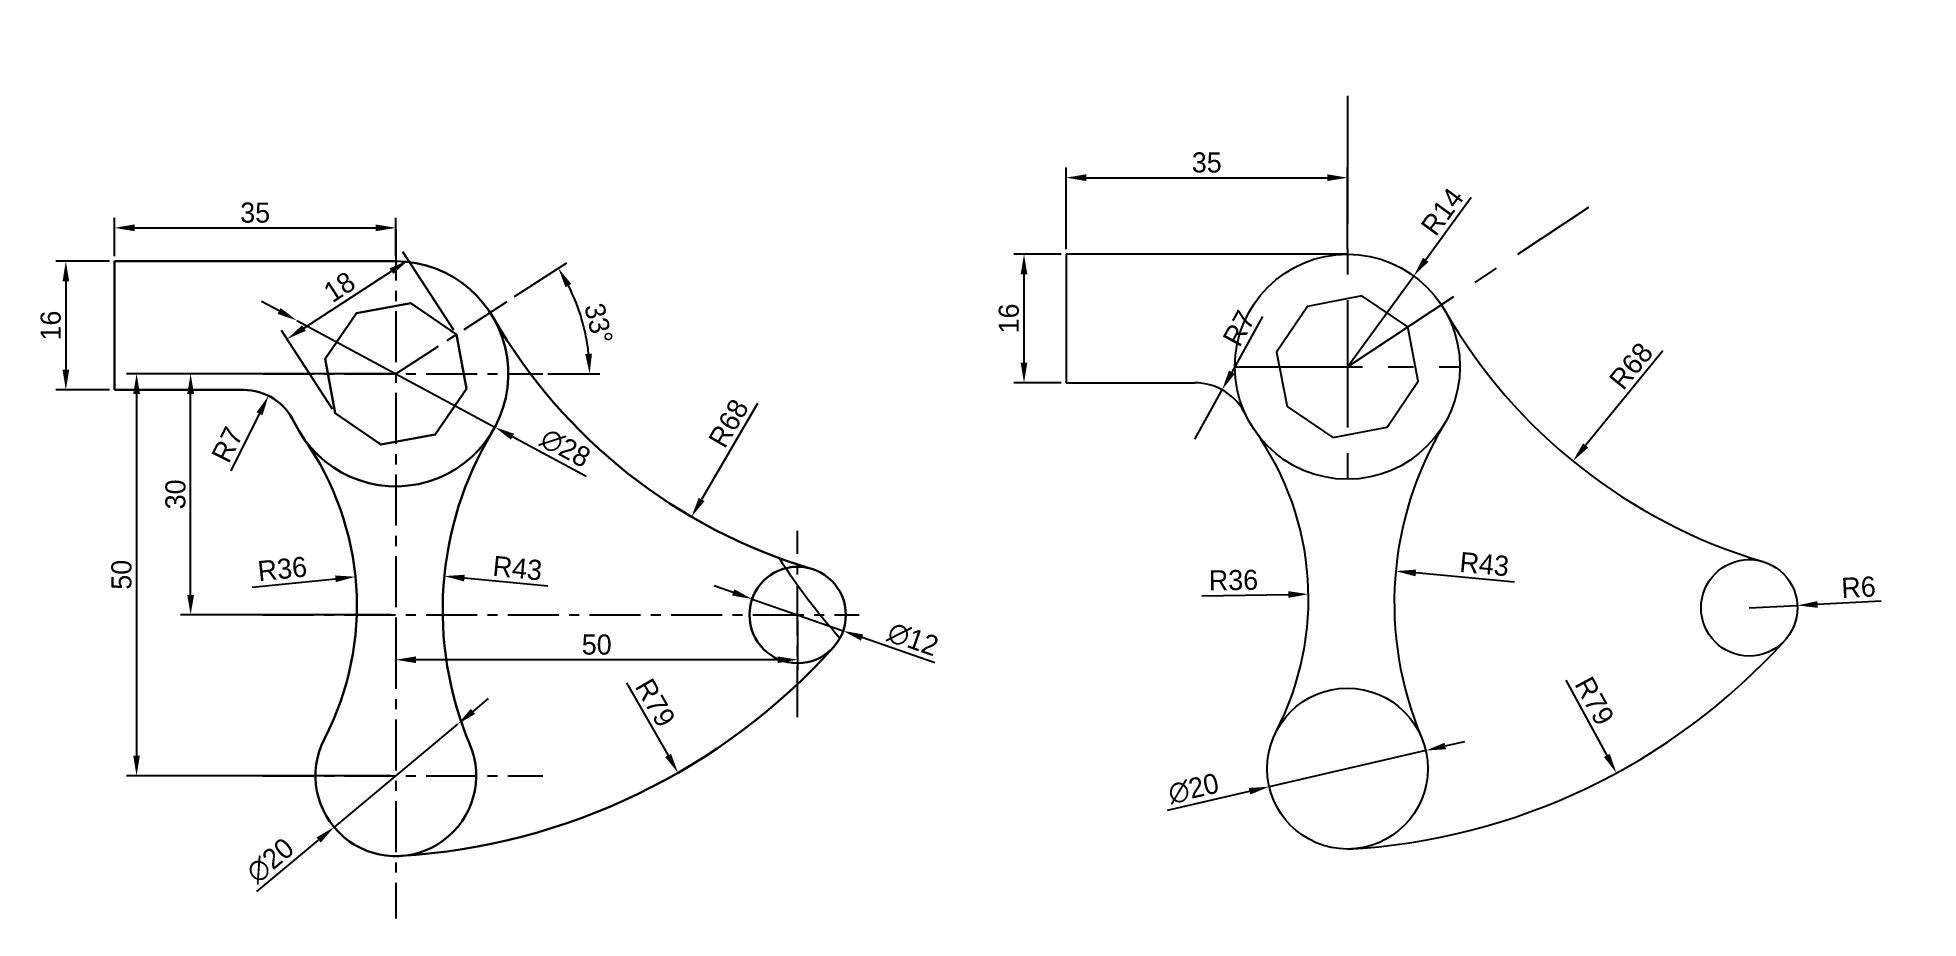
# Model space of a CAD drawing. Header units: millimetres. Extents: x 298 to 532, y 95 to 205.
import ezdxf

# ---------------------------------------------------------------- set-up
doc = ezdxf.new("R2010")
doc.units = ezdxf.units.MM
doc.linetypes.add('CENTER', pattern=[50.8, 31.75, -6.35, 6.35, -6.35])
doc.dimstyles.new('ISO-25', dxfattribs={"dimtxt": 2.5, "dimasz": 2.5, "dimexe": 1.25, "dimexo": 0.625, "dimtad": 1, "dimdsep": 46, "dimtxsty": 'Standard', "dimcen": 2.5, "dimadec": 0, "dimazin": 0, "dimtfac": 1, "dimtmove": 0, "dimatfit": 3, "dimfxl": 1, "dimarcsym": 0})

# ---------------------------------------------------------------- blocks, each defined once
blk = doc.blocks.new('*D1')
at = {"color": 0, "lineweight": -2, "ltscale": 100, "transparency": 16777216}
for p, q in [((307.97, 177.65), (307.97, 182.44)), ((310.47, 181.19), (340.47, 181.19)), ((342.97, 177.65), (342.97, 182.44))]:
    blk.add_line(p, q, dxfattribs=at)
at = {"color": 0, "ltscale": 100, "transparency": 16777216}
for points in [[(310.47, 181.61), (310.47, 180.77), (307.97, 181.19)], [(340.47, 181.61), (340.47, 180.77), (342.97, 181.19)]]:
    blk.add_solid(points, dxfattribs=at)
at = {"layer": 'Defpoints', "color": 0, "ltscale": 100, "transparency": 16777216}
for p in [(342.97, 181.19), (307.97, 177.03), (342.97, 177.03)]:
    blk.add_point(p, dxfattribs=at)
at = {"color": 0, "ltscale": 100, "transparency": 16777216, "insert": (325.47, 183.07), "char_height": 2.5, "attachment_point": 5}
blk.add_mtext('35', dxfattribs=at)
blk = doc.blocks.new('*D2')
at = {"color": 0, "lineweight": -2, "ltscale": 100, "transparency": 16777216}
for p, q in [((307.35, 177.03), (300.66, 177.03)), ((301.91, 174.53), (301.91, 163.53)), ((307.35, 161.03), (300.66, 161.03))]:
    blk.add_line(p, q, dxfattribs=at)
at = {"color": 0, "ltscale": 100, "transparency": 16777216}
for points in [[(301.5, 174.53), (302.33, 174.53), (301.91, 177.03)], [(301.5, 163.53), (302.33, 163.53), (301.91, 161.03)]]:
    blk.add_solid(points, dxfattribs=at)
at = {"layer": 'Defpoints', "color": 0, "ltscale": 100, "transparency": 16777216}
for p in [(307.97, 177.03), (301.91, 161.03), (307.97, 161.03)]:
    blk.add_point(p, dxfattribs=at)
at = {"color": 0, "ltscale": 100, "transparency": 16777216, "insert": (300.04, 169.03), "char_height": 2.5, "attachment_point": 5, "rotation": 90}
blk.add_mtext('16', dxfattribs=at)
blk = doc.blocks.new('*D3')
at = {"color": 0, "lineweight": -2, "ltscale": 100, "transparency": 16777216}
blk.add_line((322.47, 150.97), (326.01, 158.05), dxfattribs=at)
at = {"color": 0, "ltscale": 100, "transparency": 16777216}
blk.add_solid([(325.64, 158.24), (326.38, 157.87), (327.13, 160.29)], dxfattribs=at)
at = {"layer": 'Defpoints', "color": 0, "ltscale": 100, "transparency": 16777216}
for p in [(327.13, 160.29), (324, 154.03)]:
    blk.add_point(p, dxfattribs=at)
at = {"color": 0, "ltscale": 100, "transparency": 16777216, "insert": (322, 154.23), "char_height": 2.5, "attachment_point": 5, "rotation": 63.4542}
blk.add_mtext('R7', dxfattribs=at)
blk = doc.blocks.new('*D4')
at = {"color": 0, "lineweight": -2, "ltscale": 100, "transparency": 16777216}
for p, q in [((328.44, 170.85), (326.24, 172.04)), ((330.65, 169.67), (355.3, 156.39)), ((366.67, 150.26), (357.5, 155.2))]:
    blk.add_line(p, q, dxfattribs=at)
at = {"color": 0, "lineweight": 30, "ltscale": 100, "transparency": 16777216}
for points in [[(328.64, 171.22), (328.25, 170.48), (330.65, 169.67)], [(357.7, 155.57), (357.3, 154.84), (355.3, 156.39)]]:
    blk.add_solid(points, dxfattribs=at)
at = {"layer": 'Defpoints', "color": 0, "lineweight": 30, "ltscale": 100, "transparency": 16777216}
for p in [(330.65, 169.67), (355.3, 156.39)]:
    blk.add_point(p, dxfattribs=at)
at = {"color": 0, "ltscale": 100, "transparency": 16777216, "insert": (364.07, 153.79), "char_height": 2.5, "attachment_point": 5, "rotation": 331.693}
blk.add_mtext('∅28', dxfattribs=at)
blk = doc.blocks.new('*D5')
at = {"color": 0, "lineweight": -2, "ltscale": 100, "transparency": 16777216}
for p, q in [((357.75, 172.63), (364.25, 176.84)), ((361.88, 163.03), (368.34, 163.03))]:
    blk.add_line(p, q, dxfattribs=at)
blk.add_arc((342.97, 163.03), 24.12, 5.942, 27.058, dxfattribs=at)
at = {"color": 0, "lineweight": 30, "ltscale": 100, "transparency": 16777216}
for points in [[(364.09, 173.79), (364.81, 174.21), (363.2, 176.16)], [(367.38, 165.55), (366.54, 165.5), (367.09, 163.03)]]:
    blk.add_solid(points, dxfattribs=at)
at = {"layer": 'Defpoints', "color": 0, "lineweight": 30, "ltscale": 100, "transparency": 16777216}
for p in [(357.23, 172.29), (365.33, 172.06), (326.43, 163.03), (342.97, 163.03), (361.26, 163.03)]:
    blk.add_point(p, dxfattribs=at)
at = {"color": 0, "ltscale": 100, "transparency": 16777216, "insert": (368.2, 169.28), "char_height": 2.5, "attachment_point": 5, "rotation": 283.9091}
blk.add_mtext('33°', dxfattribs=at)
blk = doc.blocks.new('*D6')
at = {"color": 0, "lineweight": -2, "ltscale": 100, "transparency": 16777216}
blk.add_line((361.87, 136.59), (351.5, 137.61), dxfattribs=at)
at = {"color": 0, "ltscale": 100, "transparency": 16777216}
blk.add_solid([(351.54, 138.03), (351.46, 137.2), (349.01, 137.86)], dxfattribs=at)
at = {"layer": 'Defpoints', "color": 0, "ltscale": 100, "transparency": 16777216}
for p in [(349.01, 137.86), (391.8, 133.63)]:
    blk.add_point(p, dxfattribs=at)
at = {"color": 0, "ltscale": 100, "transparency": 16777216, "insert": (358.11, 138.84), "char_height": 2.5, "attachment_point": 5, "rotation": 354.3498}
blk.add_mtext('R43', dxfattribs=at)
blk = doc.blocks.new('*D7')
at = {"color": 0, "lineweight": -2, "ltscale": 100, "transparency": 16777216}
blk.add_line((325.1, 136.49), (335.46, 137.53), dxfattribs=at)
at = {"color": 0, "ltscale": 100, "transparency": 16777216}
blk.add_solid([(335.42, 137.94), (335.5, 137.11), (337.95, 137.78)], dxfattribs=at)
at = {"layer": 'Defpoints', "color": 0, "ltscale": 100, "transparency": 16777216}
for p in [(337.95, 137.78), (302.13, 134.19)]:
    blk.add_point(p, dxfattribs=at)
at = {"color": 0, "ltscale": 100, "transparency": 16777216, "insert": (328.85, 138.75), "char_height": 2.5, "attachment_point": 5, "rotation": 5.7251}
blk.add_mtext('R36', dxfattribs=at)
blk = doc.blocks.new('*D8')
at = {"color": 0, "lineweight": -2, "ltscale": 100, "transparency": 16777216}
for p, q in [((352.58, 121.03), (354.5, 122.63)), ((350.66, 119.43), (335.29, 106.63)), ((325.68, 98.63), (333.37, 105.03))]:
    blk.add_line(p, q, dxfattribs=at)
at = {"color": 0, "ltscale": 100, "transparency": 16777216}
for points in [[(352.31, 121.35), (352.84, 120.71), (350.66, 119.43)], [(333.1, 105.35), (333.63, 104.71), (335.29, 106.63)]]:
    blk.add_solid(points, dxfattribs=at)
at = {"layer": 'Defpoints', "color": 0, "ltscale": 100, "transparency": 16777216}
for p in [(350.66, 119.43), (335.29, 106.63)]:
    blk.add_point(p, dxfattribs=at)
at = {"color": 0, "ltscale": 100, "transparency": 16777216, "insert": (327.36, 102.47), "char_height": 2.5, "attachment_point": 5, "rotation": 39.7859}
blk.add_mtext('∅20', dxfattribs=at)
blk = doc.blocks.new('*D9')
at = {"color": 0, "lineweight": -2, "ltscale": 100, "transparency": 16777216}
for p, q in [((342.35, 163.03), (309.46, 163.03)), ((310.71, 160.53), (310.71, 115.53)), ((342.35, 113.03), (309.46, 113.03))]:
    blk.add_line(p, q, dxfattribs=at)
at = {"color": 0, "ltscale": 100, "transparency": 16777216}
for points in [[(310.3, 160.53), (311.13, 160.53), (310.71, 163.03)], [(310.3, 115.53), (311.13, 115.53), (310.71, 113.03)]]:
    blk.add_solid(points, dxfattribs=at)
at = {"layer": 'Defpoints', "color": 0, "ltscale": 100, "transparency": 16777216}
for p in [(342.97, 163.03), (310.71, 113.03), (342.97, 113.03)]:
    blk.add_point(p, dxfattribs=at)
at = {"color": 0, "ltscale": 100, "transparency": 16777216, "insert": (308.84, 138.03), "char_height": 2.5, "attachment_point": 5, "rotation": 90}
blk.add_mtext('50', dxfattribs=at)
blk = doc.blocks.new('*D10')
at = {"color": 0, "lineweight": -2, "ltscale": 100, "transparency": 16777216}
for p, q in [((350.18, 168.45), (343.85, 178.21)), ((331.53, 168.72), (342.43, 175.8)), ((335.08, 158.65), (328.75, 168.4))]:
    blk.add_line(p, q, dxfattribs=at)
at = {"color": 0, "ltscale": 100, "transparency": 16777216}
for points in [[(342.2, 176.15), (342.66, 175.45), (344.53, 177.16)], [(331.3, 169.06), (331.75, 168.37), (329.43, 167.35)]]:
    blk.add_solid(points, dxfattribs=at)
at = {"layer": 'Defpoints', "color": 0, "ltscale": 100, "transparency": 16777216}
for p in [(344.53, 177.16), (350.52, 167.93), (335.42, 158.13)]:
    blk.add_point(p, dxfattribs=at)
at = {"color": 0, "ltscale": 100, "transparency": 16777216, "insert": (335.96, 173.83), "char_height": 2.5, "attachment_point": 5, "rotation": 33}
blk.add_mtext('18', dxfattribs=at)
blk = doc.blocks.new('*D11')
at = {"color": 0, "lineweight": -2, "ltscale": 100, "transparency": 16777216}
blk.add_line((387.99, 159.34), (381.02, 147.39), dxfattribs=at)
at = {"color": 0, "ltscale": 100, "transparency": 16777216}
blk.add_solid([(380.66, 147.6), (381.38, 147.18), (379.76, 145.23)], dxfattribs=at)
at = {"layer": 'Defpoints', "color": 0, "ltscale": 100, "transparency": 16777216}
for p in [(414.02, 203.97), (379.76, 145.23)]:
    blk.add_point(p, dxfattribs=at)
at = {"color": 0, "ltscale": 100, "transparency": 16777216, "insert": (384.38, 156.87), "char_height": 2.5, "attachment_point": 5, "rotation": 59.7493}
blk.add_mtext('R68', dxfattribs=at)
blk = doc.blocks.new('*D12')
at = {"color": 0, "lineweight": -2, "ltscale": 100, "transparency": 16777216}
blk.add_line((371.66, 124.59), (376.85, 115.56), dxfattribs=at)
at = {"color": 0, "ltscale": 100, "transparency": 16777216}
blk.add_solid([(377.21, 115.77), (376.49, 115.35), (378.09, 113.39)], dxfattribs=at)
at = {"layer": 'Defpoints', "color": 0, "ltscale": 100, "transparency": 16777216}
for p in [(338.74, 181.9), (378.09, 113.39)]:
    blk.add_point(p, dxfattribs=at)
at = {"color": 0, "ltscale": 100, "transparency": 16777216, "insert": (375.26, 122.1), "char_height": 2.5, "attachment_point": 5, "rotation": 299.8732}
blk.add_mtext('R79', dxfattribs=at)
blk = doc.blocks.new('*D13')
at = {"color": 0, "lineweight": -2, "ltscale": 100, "transparency": 16777216}
for p, q in [((384.95, 135.83), (382.59, 136.66)), ((387.31, 135.01), (398.63, 131.05)), ((410.04, 127.06), (400.99, 130.22))]:
    blk.add_line(p, q, dxfattribs=at)
at = {"color": 0, "ltscale": 100, "transparency": 16777216}
for points in [[(385.09, 136.23), (384.81, 135.44), (387.31, 135.01)], [(401.13, 130.61), (400.86, 129.83), (398.63, 131.05)]]:
    blk.add_solid(points, dxfattribs=at)
at = {"layer": 'Defpoints', "color": 0, "ltscale": 100, "transparency": 16777216}
for p in [(387.31, 135.01), (398.63, 131.05)]:
    blk.add_point(p, dxfattribs=at)
at = {"color": 0, "ltscale": 100, "transparency": 16777216, "insert": (407.32, 129.99), "char_height": 2.5, "attachment_point": 5, "rotation": 340.7157}
blk.add_mtext('∅12', dxfattribs=at)
blk = doc.blocks.new('*D14')
at = {"color": 0, "lineweight": -2, "ltscale": 100, "transparency": 16777216}
for p, q in [((342.97, 132.4), (342.97, 126.21)), ((392.97, 132.4), (392.97, 126.21)), ((390.47, 127.46), (345.47, 127.46))]:
    blk.add_line(p, q, dxfattribs=at)
at = {"color": 0, "ltscale": 100, "transparency": 16777216}
for points in [[(345.47, 127.87), (345.47, 127.04), (342.97, 127.46)], [(390.47, 127.87), (390.47, 127.04), (392.97, 127.46)]]:
    blk.add_solid(points, dxfattribs=at)
at = {"layer": 'Defpoints', "color": 0, "ltscale": 100, "transparency": 16777216}
for p in [(342.97, 133.03), (392.97, 133.03), (342.97, 127.46)]:
    blk.add_point(p, dxfattribs=at)
at = {"color": 0, "ltscale": 100, "transparency": 16777216, "insert": (367.97, 129.33), "char_height": 2.5, "attachment_point": 5}
blk.add_mtext('50', dxfattribs=at)
blk = doc.blocks.new('*D15')
at = {"color": 0, "lineweight": -2, "ltscale": 100, "transparency": 16777216}
for p, q in [((342.35, 163.03), (316.19, 163.03)), ((317.44, 135.53), (317.44, 160.53)), ((342.35, 133.03), (316.19, 133.03))]:
    blk.add_line(p, q, dxfattribs=at)
at = {"color": 0, "ltscale": 100, "transparency": 16777216}
for points in [[(317.02, 160.53), (317.86, 160.53), (317.44, 163.03)], [(317.02, 135.53), (317.86, 135.53), (317.44, 133.03)]]:
    blk.add_solid(points, dxfattribs=at)
at = {"layer": 'Defpoints', "color": 0, "ltscale": 100, "transparency": 16777216}
for p in [(317.44, 163.03), (342.97, 163.03), (342.97, 133.03)]:
    blk.add_point(p, dxfattribs=at)
at = {"color": 0, "ltscale": 100, "transparency": 16777216, "insert": (315.56, 148.03), "char_height": 2.5, "attachment_point": 5, "rotation": 90}
blk.add_mtext('30', dxfattribs=at)
blk = doc.blocks.new('*D17')
at = {"color": 0, "lineweight": -2, "ltscale": 100, "transparency": 16777216}
for p, q in [((473.56, 116.73), (476, 117.29)), ((471.13, 116.16), (451.64, 111.66)), ((439.01, 108.74), (449.2, 111.09))]:
    blk.add_line(p, q, dxfattribs=at)
at = {"color": 0, "ltscale": 100, "transparency": 16777216}
for points in [[(473.47, 117.13), (473.65, 116.32), (471.13, 116.16)], [(449.11, 111.5), (449.3, 110.69), (451.64, 111.66)]]:
    blk.add_solid(points, dxfattribs=at)
at = {"layer": 'Defpoints', "color": 0, "ltscale": 100, "transparency": 16777216}
for p in [(471.13, 116.16), (451.64, 111.66)]:
    blk.add_point(p, dxfattribs=at)
at = {"color": 0, "ltscale": 100, "transparency": 16777216, "insert": (442.24, 111.41), "char_height": 2.5, "attachment_point": 5, "rotation": 13.0179}
blk.add_mtext('∅20', dxfattribs=at)
blk = doc.blocks.new('*D18')
at = {"color": 0, "lineweight": -2, "ltscale": 100, "transparency": 16777216}
for p, q in [((511.38, 133.91), (517.37, 134.21)), ((527.78, 134.73), (519.87, 134.33))]:
    blk.add_line(p, q, dxfattribs=at)
at = {"color": 0, "ltscale": 100, "transparency": 16777216}
blk.add_solid([(519.85, 134.75), (519.89, 133.92), (517.37, 134.21)], dxfattribs=at)
at = {"layer": 'Defpoints', "color": 0, "ltscale": 100, "transparency": 16777216}
for p in [(511.38, 133.91), (517.37, 134.21)]:
    blk.add_point(p, dxfattribs=at)
at = {"color": 0, "ltscale": 100, "transparency": 16777216, "insert": (524.98, 136.47), "char_height": 2.5, "attachment_point": 5, "rotation": 2.855}
blk.add_mtext('R6', dxfattribs=at)
blk = doc.blocks.new('*D19')
at = {"color": 0, "lineweight": -2, "ltscale": 100, "transparency": 16777216}
for p, q in [((450.83, 170.15), (447, 163.23)), ((442.41, 154.91), (445.79, 161.04))]:
    blk.add_line(p, q, dxfattribs=at)
at = {"color": 0, "ltscale": 100, "transparency": 16777216}
blk.add_solid([(446.64, 163.43), (447.37, 163.02), (445.79, 161.04)], dxfattribs=at)
at = {"layer": 'Defpoints', "color": 0, "ltscale": 100, "transparency": 16777216}
for p in [(445.79, 161.04), (442.41, 154.91)]:
    blk.add_point(p, dxfattribs=at)
at = {"color": 0, "ltscale": 100, "transparency": 16777216, "insert": (447.88, 168.69), "char_height": 2.5, "attachment_point": 5, "rotation": 61.0737}
blk.add_mtext('R7', dxfattribs=at)
blk = doc.blocks.new('*D20')
at = {"color": 0, "lineweight": -2, "ltscale": 100, "transparency": 16777216}
for p, q in [((476.79, 184.96), (471.13, 177.22)), ((461.38, 163.91), (469.65, 175.21))]:
    blk.add_line(p, q, dxfattribs=at)
at = {"color": 0, "ltscale": 100, "transparency": 16777216}
blk.add_solid([(470.79, 177.47), (471.46, 176.98), (469.65, 175.21)], dxfattribs=at)
at = {"layer": 'Defpoints', "color": 0, "ltscale": 100, "transparency": 16777216}
for p in [(469.65, 175.21), (461.38, 163.91)]:
    blk.add_point(p, dxfattribs=at)
at = {"color": 0, "ltscale": 100, "transparency": 16777216, "insert": (473.18, 183.21), "char_height": 2.5, "attachment_point": 5, "rotation": 53.7952}
blk.add_mtext('R14', dxfattribs=at)
blk = doc.blocks.new('*D21')
at = {"color": 0, "lineweight": -2, "ltscale": 100, "transparency": 16777216}
blk.add_line((482.19, 137.11), (469.89, 138.25), dxfattribs=at)
at = {"color": 0, "ltscale": 100, "transparency": 16777216}
blk.add_solid([(469.93, 138.67), (469.85, 137.84), (467.4, 138.48)], dxfattribs=at)
at = {"layer": 'Defpoints', "color": 0, "ltscale": 100, "transparency": 16777216}
for p in [(467.4, 138.48), (510.21, 134.51)]:
    blk.add_point(p, dxfattribs=at)
at = {"color": 0, "ltscale": 100, "transparency": 16777216, "insert": (478.42, 139.34), "char_height": 2.5, "attachment_point": 5, "rotation": 354.6979}
blk.add_mtext('R43', dxfattribs=at)
blk = doc.blocks.new('*D22')
at = {"color": 0, "lineweight": -2, "ltscale": 100, "transparency": 16777216}
blk.add_line((443.27, 135.41), (454.03, 135.57), dxfattribs=at)
at = {"color": 0, "ltscale": 100, "transparency": 16777216}
blk.add_solid([(454.03, 135.99), (454.04, 135.16), (456.53, 135.61)], dxfattribs=at)
at = {"layer": 'Defpoints', "color": 0, "ltscale": 100, "transparency": 16777216}
for p in [(420.54, 135.07), (456.53, 135.61)]:
    blk.add_point(p, dxfattribs=at)
at = {"color": 0, "ltscale": 100, "transparency": 16777216, "insert": (447.2, 137.35), "char_height": 2.5, "attachment_point": 5, "rotation": 0.8618}
blk.add_mtext('R36', dxfattribs=at)
blk = doc.blocks.new('*D23')
at = {"color": 0, "lineweight": -2, "ltscale": 100, "transparency": 16777216}
blk.add_line((500.64, 165.89), (491.02, 154.1), dxfattribs=at)
at = {"color": 0, "ltscale": 100, "transparency": 16777216}
blk.add_solid([(490.7, 154.37), (491.34, 153.84), (489.44, 152.17)], dxfattribs=at)
at = {"layer": 'Defpoints', "color": 0, "ltscale": 100, "transparency": 16777216}
for p in [(532.43, 204.85), (489.44, 152.17)]:
    blk.add_point(p, dxfattribs=at)
at = {"color": 0, "ltscale": 100, "transparency": 16777216, "insert": (496.68, 164), "char_height": 2.5, "attachment_point": 5, "rotation": 50.7901}
blk.add_mtext('R68', dxfattribs=at)
blk = doc.blocks.new('*D24')
at = {"color": 0, "lineweight": -2, "ltscale": 100, "transparency": 16777216}
blk.add_line((488.58, 124.91), (493.66, 115.55), dxfattribs=at)
at = {"color": 0, "ltscale": 100, "transparency": 16777216}
blk.add_solid([(494.03, 115.75), (493.3, 115.36), (494.86, 113.36)], dxfattribs=at)
at = {"layer": 'Defpoints', "color": 0, "ltscale": 100, "transparency": 16777216}
for p in [(457.15, 182.78), (494.86, 113.36)]:
    blk.add_point(p, dxfattribs=at)
at = {"color": 0, "ltscale": 100, "transparency": 16777216, "insert": (492.12, 122.33), "char_height": 2.5, "attachment_point": 5, "rotation": 298.5052}
blk.add_mtext('R79', dxfattribs=at)
blk = doc.blocks.new('*D25')
at = {"color": 0, "lineweight": -2, "ltscale": 100, "transparency": 16777216}
for p, q in [((426.38, 178.54), (426.38, 188.68)), ((428.88, 187.43), (458.88, 187.43)), ((461.38, 178.54), (461.38, 188.68))]:
    blk.add_line(p, q, dxfattribs=at)
at = {"color": 0, "ltscale": 100, "transparency": 16777216}
for points in [[(428.88, 187.85), (428.88, 187.01), (426.38, 187.43)], [(458.88, 187.85), (458.88, 187.01), (461.38, 187.43)]]:
    blk.add_solid(points, dxfattribs=at)
at = {"layer": 'Defpoints', "color": 0, "ltscale": 100, "transparency": 16777216}
for p in [(461.38, 187.43), (426.38, 177.91), (461.38, 177.91)]:
    blk.add_point(p, dxfattribs=at)
at = {"color": 0, "ltscale": 100, "transparency": 16777216, "insert": (443.88, 189.31), "char_height": 2.5, "attachment_point": 5}
blk.add_mtext('35', dxfattribs=at)
blk = doc.blocks.new('*D26')
at = {"color": 0, "lineweight": -2, "ltscale": 100, "transparency": 16777216}
for p, q in [((425.76, 177.91), (419.89, 177.91)), ((421.14, 164.41), (421.14, 175.41)), ((425.76, 161.91), (419.89, 161.91))]:
    blk.add_line(p, q, dxfattribs=at)
at = {"color": 0, "ltscale": 100, "transparency": 16777216}
for points in [[(420.72, 175.41), (421.55, 175.41), (421.14, 177.91)], [(420.72, 164.41), (421.55, 164.41), (421.14, 161.91)]]:
    blk.add_solid(points, dxfattribs=at)
at = {"layer": 'Defpoints', "color": 0, "ltscale": 100, "transparency": 16777216}
for p in [(421.14, 177.91), (426.38, 177.91), (426.38, 161.91)]:
    blk.add_point(p, dxfattribs=at)
at = {"color": 0, "ltscale": 100, "transparency": 16777216, "insert": (419.26, 169.91), "char_height": 2.5, "attachment_point": 5, "rotation": 90}
blk.add_mtext('16', dxfattribs=at)

msp = doc.modelspace()

# ---------------------------------------------------------------- linework, layer by layer
at = {"color": 1, "linetype": 'CENTER', "ltscale": 0.5}
for p, q in [((461.382, 197.609), (461.382, 149.91)), ((461.382, 163.91), (491.437, 183.748)), ((447.382, 163.91), (475.382, 163.91))]:
    msp.add_line(p, q, dxfattribs=at)
at = {"color": 1, "linetype": 'CENTER', "ltscale": 0.2}
for p, q in [((342.972, 180.977), (342.972, 95.28)), ((342.972, 163.027), (357.229, 172.286)), ((326.43, 163.027), (361.258, 163.027)), ((392.972, 120.293), (392.972, 143.499)), ((326.43, 133.027), (400.63, 133.027)), ((326.43, 113.027), (361.258, 113.027))]:
    msp.add_line(p, q, dxfattribs=at)
at = {"ltscale": 100}
for p, q in [((461.382, 177.91), (426.382, 177.91)), ((426.382, 177.91), (426.382, 161.91)), ((426.382, 161.91), (442.408, 161.91)), ((511.382, 140.193), (511.382, 139.91)), ((461.382, 103.91), (461.382, 103.894))]:
    msp.add_line(p, q, dxfattribs=at)
at = {"lineweight": 30}
for p, q in [((342.972, 177.027), (307.972, 177.027)), ((307.972, 177.027), (307.972, 161.027)), ((307.972, 161.027), (323.998, 161.027))]:
    msp.add_line(p, q, dxfattribs=at)
msp.add_lwpolyline([(350.52, 167.929), (344.843, 171.831), (338.07, 170.575), (334.168, 164.898), (335.424, 158.125), (341.1, 154.224), (347.873, 155.479), (351.775, 161.156)], close=True, dxfattribs=at)
at = {"ltscale": 100}
msp.add_lwpolyline([(468.893, 168.868), (463.188, 172.728), (456.424, 171.422), (452.565, 165.716), (453.871, 158.953), (459.576, 155.093), (466.34, 156.399), (470.199, 162.105)], close=True, dxfattribs=at)
for centre, radius in [((461.382, 163.91), 14), ((511.382, 133.91), 6), ((461.382, 113.91), 10)]:
    msp.add_circle(centre, radius, dxfattribs=at)
at = {"lineweight": 30, "ltscale": 100}
msp.add_circle((392.972, 133.027), 6, dxfattribs=at)
at = {"lineweight": 30}
for centre, radius, start, end in [((342.972, 163.027), 14, 205.37693, 90), ((323.998, 154.027), 7, 25.37693, 90), ((302.127, 134.187), 36, 332.61289, 35.22578)]:
    msp.add_arc(centre, radius, start, end, dxfattribs=at)
at = {"ltscale": 100}
for centre, radius, start, end in [((532.429, 204.854), 68, 209.95482, 253.47637), ((442.408, 154.91), 7, 25.37693, 90), ((420.538, 135.07), 36, 332.61289, 35.22578), ((510.215, 134.51), 43, 148.94976, 202.87234), ((457.154, 182.781), 79, 212.69823, 221.77403), ((457.154, 182.781), 79, 273.06797, 317.97486)]:
    msp.add_arc(centre, radius, start, end, dxfattribs=at)
at = {"lineweight": 30, "ltscale": 100}
for centre, radius, start, end in [((414.018, 203.971), 68, 209.95482, 253.47637), ((391.804, 133.627), 43, 148.94976, 202.87234), ((338.743, 181.898), 79, 273.51313, 317.97486), ((342.972, 113.027), 10, 152.61289, 22.87234)]:
    msp.add_arc(centre, radius, start, end, dxfattribs=at)

# ---------------------------------------------------------------- dimensions: what is measured, and where the dimension line sits
at = {"color": 4, "ltscale": 100}
for center, mpoint, picture, middle in [((414.018, 203.971), (379.761, 145.231), '*D11', (385.995, 155.921)), ((338.743, 181.898), (378.092, 113.394), '*D12', (373.63, 121.162)), ((323.998, 154.027), (327.126, 160.289), '*D3', (323.681, 153.394)), ((302.127, 134.187), (337.948, 137.778), '*D7', (329.034, 136.885)), ((391.804, 133.627), (349.013, 137.861), '*D6', (357.928, 136.979))]:
    dim = msp.add_radius_dim(center=center, mpoint=mpoint, dimstyle='ISO-25', dxfattribs=at)
    dim.commit()
    dim.dimension.update_dxf_attribs({"geometry": picture, "text_midpoint": middle, "dimtype": 164})
at = {"ltscale": 100}
for center, mpoint, picture, middle in [((532.429, 204.854), (489.441, 152.166), '*D23', (498.133, 162.819)), ((457.154, 182.781), (494.856, 113.358), '*D24', (490.47, 121.434)), ((510.215, 134.51), (467.399, 138.484), '*D21', (478.245, 137.477)), ((420.538, 135.07), (456.534, 135.612), '*D22', (447.227, 135.472))]:
    dim = msp.add_radius_dim(center=center, mpoint=mpoint, dimstyle='ISO-25', dxfattribs=at)
    dim.commit()
    dim.dimension.update_dxf_attribs({"geometry": picture, "text_midpoint": middle, "dimtype": 164})
dim = msp.add_linear_dim(base=(461.382, 187.431), p1=(426.382, 177.91), p2=(461.382, 177.91), dimstyle='ISO-25', dxfattribs=at)
dim.commit()
dim.dimension.update_dxf_attribs({"geometry": '*D25', "text_midpoint": (443.882, 189.306)})
for center, mpoint, picture, middle in [((461.382, 163.91), (469.652, 175.207), '*D20', (473.184, 183.207)), ((442.408, 154.91), (445.794, 161.037), '*D19', (447.882, 168.691)), ((511.382, 133.91), (517.375, 134.209), '*D18', (524.98, 136.466))]:
    dim = msp.add_radius_dim(center=center, mpoint=mpoint, dimstyle='ISO-25', dxfattribs=at)
    dim.commit()
    dim.dimension.update_dxf_attribs({"geometry": picture, "text_midpoint": middle})
at = {"color": 4, "ltscale": 100}
dim = msp.add_linear_dim(base=(342.972, 181.191), p1=(307.972, 177.027), p2=(342.972, 177.027), dimstyle='ISO-25', dxfattribs=at)
dim.commit()
dim.dimension.update_dxf_attribs({"geometry": '*D1', "text_midpoint": (325.472, 181.191), "dimtype": 160})
dim = msp.add_aligned_dim(p1=(335.424, 158.125), p2=(350.52, 167.929), distance=11.003, dimstyle='ISO-25', dxfattribs=at)
dim.commit()
dim.dimension.update_dxf_attribs({"geometry": '*D10', "text_midpoint": (335.957, 173.828)})
at = {"ltscale": 100}
dim = msp.add_linear_dim(base=(421.136, 177.91), p1=(426.382, 161.91), p2=(426.382, 177.91), angle=90, dimstyle='ISO-25', dxfattribs=at)
dim.commit()
dim.dimension.update_dxf_attribs({"geometry": '*D26', "text_midpoint": (419.261, 169.91)})
at = {"color": 4, "ltscale": 100}
for base, p1, p2, picture, middle in [((301.915, 161.027), (307.972, 177.027), (307.972, 161.027), '*D2', (300.04, 169.027)), ((317.44, 163.027), (342.972, 133.027), (342.972, 163.027), '*D15', (315.565, 148.027))]:
    dim = msp.add_linear_dim(base=base, p1=p1, p2=p2, angle=90, dimstyle='ISO-25', dxfattribs=at)
    dim.commit()
    dim.dimension.update_dxf_attribs({"geometry": picture, "text_midpoint": middle})
dim = msp.add_angular_dim_2l(base=(365.333, 172.062), line1=((326.43, 163.027), (361.258, 163.027)), line2=((342.972, 163.027), (357.229, 172.286)), dimstyle='ISO-25', dxfattribs=at)
dim.commit()
dim.dimension.update_dxf_attribs({"geometry": '*D5', "text_midpoint": (366.382, 168.825), "dimtype": 162})
for p1, p2, picture, middle in [((330.646, 169.666), (355.297, 156.388), '*D4', (364.074, 153.791)), ((387.308, 135.009), (398.635, 131.046), '*D13', (407.317, 129.994)), ((350.656, 119.426), (335.287, 106.628), '*D8', (327.363, 102.469))]:
    dim = msp.add_diameter_dim_2p(p1=p1, p2=p2, dimstyle='ISO-25', dxfattribs=at)
    dim.commit()
    dim.dimension.update_dxf_attribs({"geometry": picture, "text_midpoint": middle})
dim = msp.add_linear_dim(base=(310.713, 113.027), p1=(342.972, 163.027), p2=(342.972, 113.027), angle=90, dimstyle='ISO-25', dxfattribs=at)
dim.commit()
dim.dimension.update_dxf_attribs({"geometry": '*D9', "text_midpoint": (310.713, 138.027), "dimtype": 160})
dim = msp.add_linear_dim(base=(342.972, 127.457), p1=(392.972, 133.027), p2=(342.972, 133.027), dimstyle='ISO-25', dxfattribs=at)
dim.commit()
dim.dimension.update_dxf_attribs({"geometry": '*D14', "text_midpoint": (367.972, 129.332)})
at = {"ltscale": 100}
dim = msp.add_diameter_dim_2p(p1=(471.125, 116.163), p2=(451.639, 111.658), dimstyle='ISO-25', dxfattribs=at)
dim.commit()
dim.dimension.update_dxf_attribs({"geometry": '*D17', "text_midpoint": (442.666, 109.583), "dimtype": 163})

doc.saveas('drawing.dxf')
